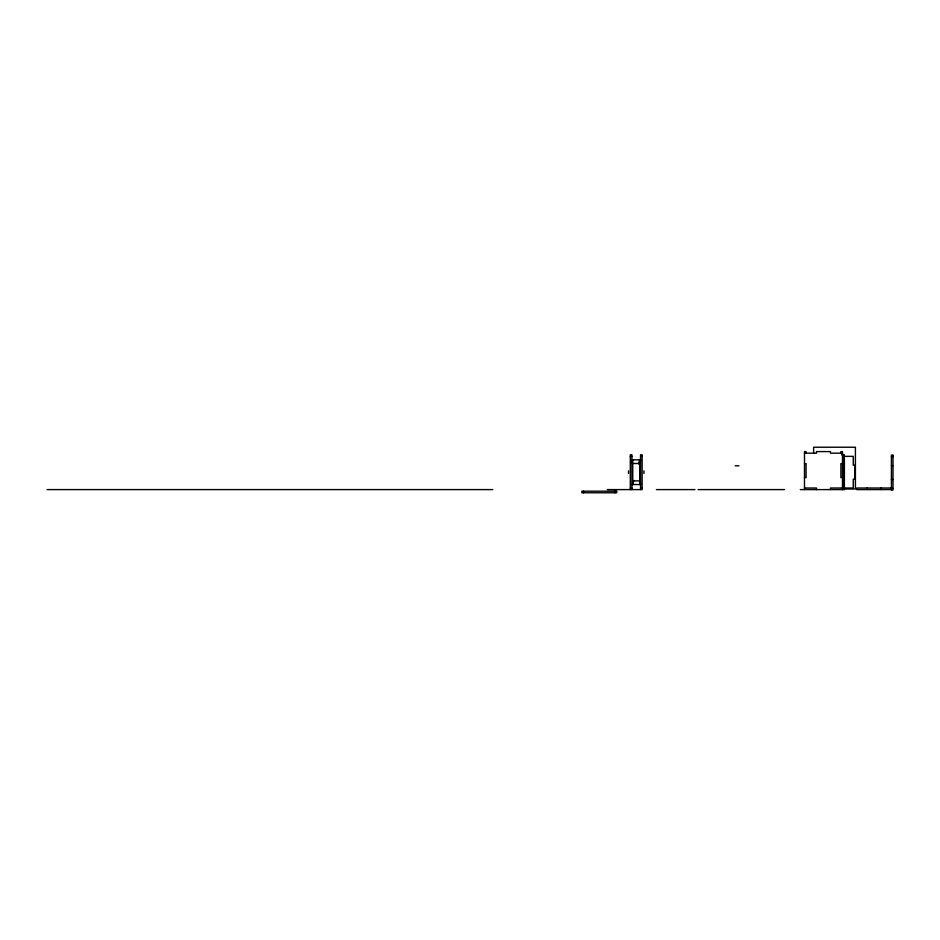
<?xml version="1.0" encoding="UTF-8"?>
<svg xmlns="http://www.w3.org/2000/svg" width="940" height="940" viewBox="0 0 940 940"><rect width="100%" height="100%" fill="white"/><g stroke="black" fill="none" stroke-linecap="round" stroke-linejoin="round"><path stroke-width="1.41" d="M631.915 463.479L631.915 459.836L640.681 459.836M633.913 480.411L632.749 484.535L632.749 459.836M638.554 463.949L639.717 459.836L639.717 484.535M640.516 461.105L639.717 463.479L632.749 463.479M804.487 453.174L816.519 453.174L816.519 451.588L830.455 451.588L830.455 453.174L842.487 453.174M841.606 454.772L844.39 454.772L844.39 489.599L800.316 489.599M630.317 456.358L631.915 456.358M640.551 456.358L642.138 456.358M842.804 456.358L853.261 456.358L853.261 465.218L854.848 465.218L854.848 479.142L853.261 479.142L853.261 488.013L842.804 488.013M891.414 456.77L893 456.77M804.487 463.632L806.073 463.632L806.073 477.555L804.487 477.555M842.487 463.632L840.9 463.632L840.9 477.555L842.487 477.555M842.804 465.218L844.39 465.218M891.414 465.629L893 465.629M735.233 465.794L738.875 465.794M842.804 479.142L844.39 479.142M891.414 479.565L893 479.565M632.749 480.892L639.717 480.892L640.516 483.266M631.915 484.535L640.681 484.535M630.317 488.013L631.915 488.013M640.551 488.013L642.138 488.013M804.487 488.013L816.519 488.013L816.519 489.599M842.487 488.013L830.455 488.013L830.455 489.599M891.414 488.424L893 488.424M843.885 489.023L855.412 489.023L855.412 447.228L813.629 447.228L813.629 452.998M47 489.599L492.795 489.599M607.311 489.599L642.138 489.599L642.138 454.772L640.551 454.772L640.551 489.599M656.425 489.599L694.954 489.599M698.115 489.599L784.454 489.599M881.121 488.013L881.121 489.599M867.185 488.013L867.185 489.599M842.804 454.772L842.804 489.599M842.487 489.599L842.487 451.588L840.9 451.588L840.9 453.174M806.073 453.174L806.073 451.588L804.487 451.588L804.487 489.599M643.935 470.858L643.935 473.502M631.915 489.599L631.915 454.772L630.317 454.772L630.317 489.599M628.519 470.858L628.519 473.502M615.077 491.185L615.077 492.772M583.423 491.185L583.423 492.772M893 455.183L891.414 455.183L891.414 490.01L893 490.01L893 455.183M891.567 488.013L856.74 488.013L856.74 489.599L891.567 489.599L891.567 488.013M616.664 491.185L581.837 491.185L581.837 492.772L616.664 492.772L616.664 491.185"/></g></svg>
